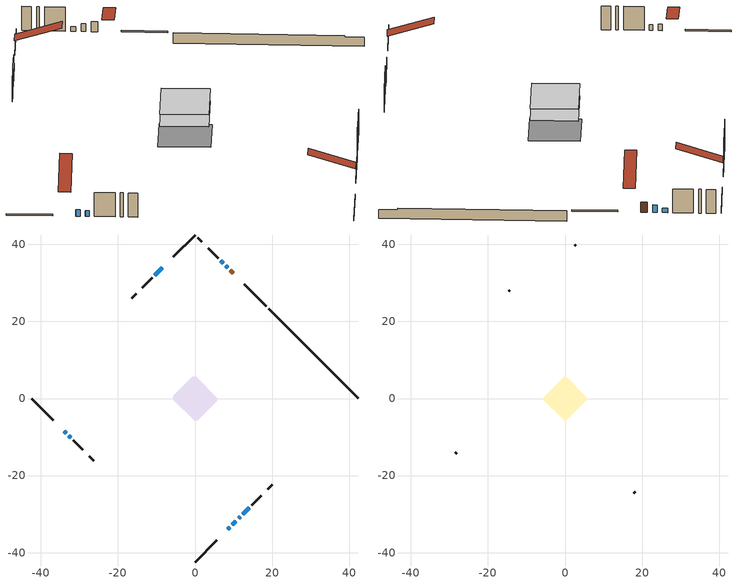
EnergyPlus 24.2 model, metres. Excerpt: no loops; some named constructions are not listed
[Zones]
conditioned space
 floor adiabatic (AdiabaticFloorConstruction): -5.95,0 0,5.95 5.95,0 0,-5.95 z3.8
 floor foundation (Slab1 construction): -5.82,0.62 -0.62,5.82 5.82,-0.62 0.62,-5.82 z-0.72
 wall outside (RimJoist1 construction): 0,-42.44 5.7,-36.73 / -42.44,0 -36.73,-5.7 / 0,42.44 -5.7,36.73 / 18.5,23.93 12.8,29.64 z1.36:1.66
 wall outside (AdiabaticWallConstruction 1): 9.96,32.48 9.13,33.31 z1.36:3.39
 wall outside (AdiabaticWallConstruction): 8.54,-33.89 8.98,-33.46 / -32.73,-9.7 -32.3,-10.14 z1.36:2.48; -33.89,-8.54 -33.39,-9.05 z1.36:2.63; 9.63,-32.81 10.64,-31.8 z1.36:2.12; 8.47,33.97 7.93,34.51 z1.36:2.89; 7.28,35.16 6.63,35.81 / -8.54,33.89 -10.48,31.95 / 11.29,-31.14 11.8,-30.64 z1.36:2.28; 12.45,-29.98 14.07,-28.37 z1.36:2.73
 wall outside (Wall1 construction): 14.73,-27.71 17.25,-25.19 / -31.65,-10.79 -29.12,-13.32 / -11.14,31.3 -13.66,28.77 / 5.97,36.47 3.45,38.99 z1.36:6.24
 wall outside (Wall3 construction): 18.88,-23.55 20.04,-22.4 / -27.49,-14.95 -26.33,-16.1 / -15.3,27.14 -16.45,25.98 / 1.81,40.62 0.66,41.78 z1.36:6.24
 wall foundation (FoundationWall1 construction): 19.16,23.28,-0.72 19.16,23.28,1.36 40.11,2.33,1.36 40.11,2.33,1.03 42.44,0,1.03 42.44,0,-0.72
 window (WindowConstruction 6): 8.54,-33.89 8.97,-33.46 z1.36:2.48
 window (WindowConstruction 5): -33.89,-8.54 -33.39,-9.05 z1.36:2.63
 window (WindowConstruction 8): 9.63,-32.8 10.64,-31.8 z1.36:2.12
 window (WindowConstruction 7): -32.73,-9.7 -32.3,-10.13 z1.36:2.48
 window (WindowConstruction): 8.47,33.97 7.93,34.51 z1.36:2.88
 window (WindowConstruction 1): 7.27,35.16 6.63,35.81 z1.36:2.27
 window (WindowConstruction 2): -8.54,33.89 -10.48,31.95 z1.36:2.27
 window (WindowConstruction 3): 11.29,-31.14 11.8,-30.64 z1.36:2.27
 window (WindowConstruction 4): 12.45,-29.98 14.07,-28.37 z1.36:2.73
 door (Door): 9.96,32.48 9.13,33.31 z1.36:3.39
 ceiling adiabatic (AdiabaticFloorConstruction): 0,-5.95 5.95,0 0,5.95 -5.95,0 z3.8
attic - vented
 floor to conditioned space (Floor1 construction Reversed): -5.95,0 0,5.95 5.95,0 0,-5.95 z6.24
 wall outside (Wall2 construction): 17.91,-24.53 18.23,-24.21 / -28.46,-13.97 -28.15,-14.29 / -14.32,28.11 -14.64,27.8 / 2.79,39.65 2.47,39.97 z1.36:6.24
 roof outside (Roof1 construction): 7.89,-34.55,6.24 2.09,-28.76,8.97 0.57,-30.28,8.97 6.36,-36.08,6.24; -34.55,-7.89,6.24 -28.76,-2.09,8.97 -30.28,-0.57,8.97 -36.08,-6.36,6.24; -7.89,34.55,6.24 -2.09,28.76,8.97 -0.57,30.28,8.97 -6.36,36.08,6.24; 10.62,31.82,6.24 4.82,26.03,8.97 6.35,24.5,8.97 12.14,30.29,6.24
[Material] Roughness=Rough; Thermal Absorptance=0.9
Name | Thickness {m} | Conductivity {W/m-K} | Density {kg/m3} | Specific Heat {J/kg-K} | Solar Absorptance | Visible Absorptance
ceiling loosefill ins | 0.0846667 | 0.0480833 | 16.02 | 1046.75 | 0.7 | 0.7
ceiling stud and cavity | 0.1397 | 0.0932282 | 65.682 | 1177.47 | 0.7 | 0.7
gypsum board | 0.0127 | 0.160291 | 801 | 837.4 | 0.6 | 0.6
[Construction]
Floor1 construction: ceiling loosefill ins, ceiling stud and cavity, gypsum board
[Schedule:Day:Interval]
interior lighting schedule day 1: No, 01:00, 0.100909, 04:00, 0.0840909, 05:00, 0.0925, 06:00, 0.151364, 07:00, 0.252273, 08:00, 0.319545, 10:00, 0.344773, 11:00, 0.327955, 12:00, 0.311136, 13:00, 0.302727, 14:00, 0.294318, 15:00, 0.311136, 16:00, 0.344773, 17:00, 0.420455, 18:00, 0.546591, 19:00, 0.723182, 20:00, 0.891364, 21:00, 0.925, 22:00, 0.664318, 23:00, 0.336364, 24:00, 0.151364
interior lighting schedule day 2: No, 01:00, 0.0927273, 04:00, 0.0772727, 05:00, 0.085, 06:00, 0.139091, 07:00, 0.231818, 08:00, 0.293636, 10:00, 0.316818, 11:00, 0.301364, 12:00, 0.285909, 13:00, 0.278182, 14:00, 0.270455, 15:00, 0.285909, 16:00, 0.316818, 17:00, 0.386364, 18:00, 0.502273, 19:00, 0.664545, 20:00, 0.819091, 21:00, 0.85, 22:00, 0.610455, 23:00, 0.309091, 24:00, 0.139091
interior lighting schedule day 3: No, 01:00, 0.0845455, 04:00, 0.0704545, 05:00, 0.0775, 06:00, 0.126818, 07:00, 0.211364, 08:00, 0.267727, 10:00, 0.288864, 11:00, 0.274773, 12:00, 0.260682, 13:00, 0.253636, 14:00, 0.246591, 15:00, 0.260682, 16:00, 0.288864, 17:00, 0.352273, 18:00, 0.457955, 19:00, 0.605909, 20:00, 0.746818, 21:00, 0.775, 22:00, 0.556591, 23:00, 0.281818, 24:00, 0.126818
interior lighting schedule day 4: No, 01:00, 0.0763636, 04:00, 0.0636364, 05:00, 0.07, 06:00, 0.114545, 07:00, 0.190909, 08:00, 0.241818, 10:00, 0.260909, 11:00, 0.248182, 12:00, 0.235455, 13:00, 0.229091, 14:00, 0.222727, 15:00, 0.235455, 16:00, 0.260909, 17:00, 0.318182, 18:00, 0.413636, 19:00, 0.547273, 20:00, 0.674545, 21:00, 0.7, 22:00, 0.502727, 23:00, 0.254545, 24:00, 0.114545
interior lighting schedule day 5: No, 01:00, 0.0727273, 04:00, 0.0606061, 05:00, 0.0666667, 06:00, 0.109091, 07:00, 0.181818, 08:00, 0.230303, 10:00, 0.248485, 11:00, 0.236364, 12:00, 0.224242, 13:00, 0.218182, 14:00, 0.212121, 15:00, 0.224242, 16:00, 0.248485, 17:00, 0.30303, 18:00, 0.393939, 19:00, 0.521212, 20:00, 0.642424, 21:00, 0.666667, 22:00, 0.478788, 23:00, 0.242424, 24:00, 0.109091
interior lighting schedule day 6: No, 01:00, 0.0745455, 04:00, 0.0621212, 05:00, 0.0683333, 06:00, 0.111818, 07:00, 0.186364, 08:00, 0.236061, 10:00, 0.254697, 11:00, 0.242273, 12:00, 0.229848, 13:00, 0.223636, 14:00, 0.217424, 15:00, 0.229848, 16:00, 0.254697, 17:00, 0.310606, 18:00, 0.403788, 19:00, 0.534242, 20:00, 0.658485, 21:00, 0.683333, 22:00, 0.490758, 23:00, 0.248485, 24:00, 0.111818
interior lighting schedule day 7: No, 01:00, 0.08, 04:00, 0.0666667, 05:00, 0.0733333, 06:00, 0.12, 07:00, 0.2, 08:00, 0.253333, 10:00, 0.273333, 11:00, 0.26, 12:00, 0.246667, 13:00, 0.24, 14:00, 0.233333, 15:00, 0.246667, 16:00, 0.273333, 17:00, 0.333333, 18:00, 0.433333, 19:00, 0.573333, 20:00, 0.706667, 21:00, 0.733333, 22:00, 0.526667, 23:00, 0.266667, 24:00, 0.12
interior lighting schedule day 8: No, 01:00, 0.0890909, 04:00, 0.0742424, 05:00, 0.0816667, 06:00, 0.133636, 07:00, 0.222727, 08:00, 0.282121, 10:00, 0.304394, 11:00, 0.289545, 12:00, 0.274697, 13:00, 0.267273, 14:00, 0.259848, 15:00, 0.274697, 16:00, 0.304394, 17:00, 0.371212, 18:00, 0.482576, 19:00, 0.638485, 20:00, 0.78697, 21:00, 0.816667, 22:00, 0.586515, 23:00, 0.29697, 24:00, 0.133636
interior lighting schedule day 9: No, 01:00, 0.0972727, 04:00, 0.0810606, 05:00, 0.0891667, 06:00, 0.145909, 07:00, 0.243182, 08:00, 0.30803, 10:00, 0.332348, 11:00, 0.316136, 12:00, 0.299924, 13:00, 0.291818, 14:00, 0.283712, 15:00, 0.299924, 16:00, 0.332348, 17:00, 0.405303, 18:00, 0.526894, 19:00, 0.697121, 20:00, 0.859242, 21:00, 0.891667, 22:00, 0.640379, 23:00, 0.324242, 24:00, 0.145909
interior lighting schedule day 10: No, 01:00, 0.105455, 04:00, 0.0878788, 05:00, 0.0966667, 06:00, 0.158182, 07:00, 0.263636, 08:00, 0.333939, 10:00, 0.360303, 11:00, 0.342727, 12:00, 0.325152, 13:00, 0.316364, 14:00, 0.307576, 15:00, 0.325152, 16:00, 0.360303, 17:00, 0.439394, 18:00, 0.571212, 19:00, 0.755758, 20:00, 0.931515, 21:00, 0.966667, 22:00, 0.694242, 23:00, 0.351515, 24:00, 0.158182
interior lighting schedule day 11: No, 01:00, 0.109091, 04:00, 0.0909091, 05:00, 0.1, 06:00, 0.163636, 07:00, 0.272727, 08:00, 0.345455, 10:00, 0.372727, 11:00, 0.354545, 12:00, 0.336364, 13:00, 0.327273, 14:00, 0.318182, 15:00, 0.336364, 16:00, 0.372727, 17:00, 0.454545, 18:00, 0.590909, 19:00, 0.781818, 20:00, 0.963636, 21:00, 1, 22:00, 0.718182, 23:00, 0.363636, 24:00, 0.163636
occupants schedule day: No, 05:00, 0.426829, 06:00, 0.719512, 07:00, 1, 08:00, 0.670732, 09:00, 0.329268, 14:00, 0.170732, 15:00, 0.231707, 16:00, 0.329268, 17:00, 0.5, 18:00, 0.670732, 19:00, 0.829268, 21:00, 1, 22:00, 0.853659, 23:00, 0.646341, 24:00, 0.426829
occupants schedule default day; clothes dryer schedule default day; cooking range schedule default day; misc plug loads schedule default day; general water use schedule default day; exterior lighting schedule default day: No, 24:00, 0
clothes dryer schedule day: No, 01:00, 0.123457, 02:00, 0.0740741, 03:00, 0.0493827, 04:00, 0.0246914, 05:00, 0.0493827, 06:00, 0.0740741, 07:00, 0.197531, 08:00, 0.395062, 09:00, 0.592593, 10:00, 0.839506, 11:00, 0.962963, 12:00, 1, 13:00, 0.91358, 14:00, 0.82716, 15:00, 0.716049, 16:00, 0.753086, 17:00, 0.679012, 18:00, 0.666667, 20:00, 0.62963, 21:00, 0.641975, 22:00, 0.666667, 23:00, 0.54321, 24:00, 0.296296
cooking range schedule day: No, 05:00, 0.0597015, 06:00, 0.11194, 07:00, 0.171642, 08:00, 0.291045, 11:00, 0.343284, 12:00, 0.402985, 13:00, 0.462687, 14:00, 0.343284, 15:00, 0.291045, 16:00, 0.402985, 17:00, 0.567164, 18:00, 1, 19:00, 0.850746, 20:00, 0.432836, 21:00, 0.291045, 22:00, 0.231343, 23:00, 0.171642, 24:00, 0.11194
misc plug loads schedule day: No, 06:00, 0.705882, 07:00, 0.745098, 08:00, 0.803922, 15:00, 0.823529, 16:00, 0.862745, 17:00, 0.921569, 18:00, 0.980392, 19:00, 1, 20:00, 0.980392, 21:00, 0.941176, 22:00, 0.862745, 23:00, 0.784314, 24:00, 0.72549
general water use schedule day: No, 01:00, 0.315068, 03:00, 0.287671, 04:00, 0.342466, 05:00, 0.369863, 06:00, 0.520548, 07:00, 0.60274, 08:00, 0.534247, 10:00, 0.506849, 11:00, 0.465753, 14:00, 0.479452, 15:00, 0.534247, 16:00, 0.589041, 17:00, 0.69863, 18:00, 0.876712, 19:00, 0.890411, 20:00, 0.986301, 21:00, 1, 22:00, 0.863014, 23:00, 0.616438, 24:00, 0.465753
exterior lighting schedule day: No, 01:00, 0.566667, 03:00, 0.524167, 05:00, 0.495833, 06:00, 0.5525, 07:00, 0.623333, 08:00, 0.580833, 09:00, 0.439167, 10:00, 0.354167, 12:00, 0.34, 13:00, 0.354167, 14:00, 0.396667, 15:00, 0.425, 16:00, 0.495833, 17:00, 0.623333, 18:00, 0.793333, 19:00, 0.906667, 20:00, 0.963333, 21:00, 0.991667, 22:00, 0.920833, 23:00, 0.793333, 24:00, 0.665833
exterior lighting schedule day 1: No, 01:00, 0.528571, 03:00, 0.488929, 05:00, 0.4625, 06:00, 0.515357, 07:00, 0.581429, 08:00, 0.541786, 09:00, 0.409643, 10:00, 0.330357, 12:00, 0.317143, 13:00, 0.330357, 14:00, 0.37, 15:00, 0.396429, 16:00, 0.4625, 17:00, 0.581429, 18:00, 0.74, 19:00, 0.845714, 20:00, 0.898571, 21:00, 0.925, 22:00, 0.858929, 23:00, 0.74, 24:00, 0.621071
exterior lighting schedule day 10: No, 01:00, 0.552381, 03:00, 0.510952, 05:00, 0.483333, 06:00, 0.538571, 07:00, 0.607619, 08:00, 0.56619, 09:00, 0.428095, 10:00, 0.345238, 12:00, 0.331429, 13:00, 0.345238, 14:00, 0.386667, 15:00, 0.414286, 16:00, 0.483333, 17:00, 0.607619, 18:00, 0.773333, 19:00, 0.88381, 20:00, 0.939048, 21:00, 0.966667, 22:00, 0.897619, 23:00, 0.773333, 24:00, 0.649048
exterior lighting schedule day 11: No, 01:00, 0.571429, 03:00, 0.528571, 05:00, 0.5, 06:00, 0.557143, 07:00, 0.628571, 08:00, 0.585714, 09:00, 0.442857, 10:00, 0.357143, 12:00, 0.342857, 13:00, 0.357143, 14:00, 0.4, 15:00, 0.428571, 16:00, 0.5, 17:00, 0.628571, 18:00, 0.8, 19:00, 0.914286, 20:00, 0.971429, 21:00, 1, 22:00, 0.928571, 23:00, 0.8, 24:00, 0.671429
exterior lighting schedule day 2: No, 01:00, 0.485714, 03:00, 0.449286, 05:00, 0.425, 06:00, 0.473571, 07:00, 0.534286, 08:00, 0.497857, 09:00, 0.376429, 10:00, 0.303571, 12:00, 0.291429, 13:00, 0.303571, 14:00, 0.34, 15:00, 0.364286, 16:00, 0.425, 17:00, 0.534286, 18:00, 0.68, 19:00, 0.777143, 20:00, 0.825714, 21:00, 0.85, 22:00, 0.789286, 23:00, 0.68, 24:00, 0.570714
exterior lighting schedule day 3: No, 01:00, 0.442857, 03:00, 0.409643, 05:00, 0.3875, 06:00, 0.431786, 07:00, 0.487143, 08:00, 0.453929, 09:00, 0.343214, 10:00, 0.276786, 12:00, 0.265714, 13:00, 0.276786, 14:00, 0.31, 15:00, 0.332143, 16:00, 0.3875, 17:00, 0.487143, 18:00, 0.62, 19:00, 0.708571, 20:00, 0.752857, 21:00, 0.775, 22:00, 0.719643, 23:00, 0.62, 24:00, 0.520357
exterior lighting schedule day 4: No, 01:00, 0.4, 03:00, 0.37, 05:00, 0.35, 06:00, 0.39, 07:00, 0.44, 08:00, 0.41, 09:00, 0.31, 10:00, 0.25, 12:00, 0.24, 13:00, 0.25, 14:00, 0.28, 15:00, 0.3, 16:00, 0.35, 17:00, 0.44, 18:00, 0.56, 19:00, 0.64, 20:00, 0.68, 21:00, 0.7, 22:00, 0.65, 23:00, 0.56, 24:00, 0.47
exterior lighting schedule day 5: No, 01:00, 0.380952, 03:00, 0.352381, 05:00, 0.333333, 06:00, 0.371429, 07:00, 0.419048, 08:00, 0.390476, 09:00, 0.295238, 10:00, 0.238095, 12:00, 0.228571, 13:00, 0.238095, 14:00, 0.266667, 15:00, 0.285714, 16:00, 0.333333, 17:00, 0.419048, 18:00, 0.533333, 19:00, 0.609524, 20:00, 0.647619, 21:00, 0.666667, 22:00, 0.619048, 23:00, 0.533333, 24:00, 0.447619
exterior lighting schedule day 6: No, 01:00, 0.390476, 03:00, 0.36119, 05:00, 0.341667, 06:00, 0.380714, 07:00, 0.429524, 08:00, 0.400238, 09:00, 0.302619, 10:00, 0.244048, 12:00, 0.234286, 13:00, 0.244048, 14:00, 0.273333, 15:00, 0.292857, 16:00, 0.341667, 17:00, 0.429524, 18:00, 0.546667, 19:00, 0.624762, 20:00, 0.66381, 21:00, 0.683333, 22:00, 0.634524, 23:00, 0.546667, 24:00, 0.45881
exterior lighting schedule day 7: No, 01:00, 0.419048, 03:00, 0.387619, 05:00, 0.366667, 06:00, 0.408571, 07:00, 0.460952, 08:00, 0.429524, 09:00, 0.324762, 10:00, 0.261905, 12:00, 0.251429, 13:00, 0.261905, 14:00, 0.293333, 15:00, 0.314286, 16:00, 0.366667, 17:00, 0.460952, 18:00, 0.586667, 19:00, 0.670476, 20:00, 0.712381, 21:00, 0.733333, 22:00, 0.680952, 23:00, 0.586667, 24:00, 0.492381
exterior lighting schedule day 8: No, 01:00, 0.466667, 03:00, 0.431667, 05:00, 0.408333, 06:00, 0.455, 07:00, 0.513333, 08:00, 0.478333, 09:00, 0.361667, 10:00, 0.291667, 12:00, 0.28, 13:00, 0.291667, 14:00, 0.326667, 15:00, 0.35, 16:00, 0.408333, 17:00, 0.513333, 18:00, 0.653333, 19:00, 0.746667, 20:00, 0.793333, 21:00, 0.816667, 22:00, 0.758333, 23:00, 0.653333, 24:00, 0.548333
exterior lighting schedule day 9: No, 01:00, 0.509524, 03:00, 0.47131, 05:00, 0.445833, 06:00, 0.496786, 07:00, 0.560476, 08:00, 0.522262, 09:00, 0.394881, 10:00, 0.318452, 12:00, 0.305714, 13:00, 0.318452, 14:00, 0.356667, 15:00, 0.382143, 16:00, 0.445833, 17:00, 0.560476, 18:00, 0.713333, 19:00, 0.815238, 20:00, 0.86619, 21:00, 0.891667, 22:00, 0.827976, 23:00, 0.713333, 24:00, 0.59869
